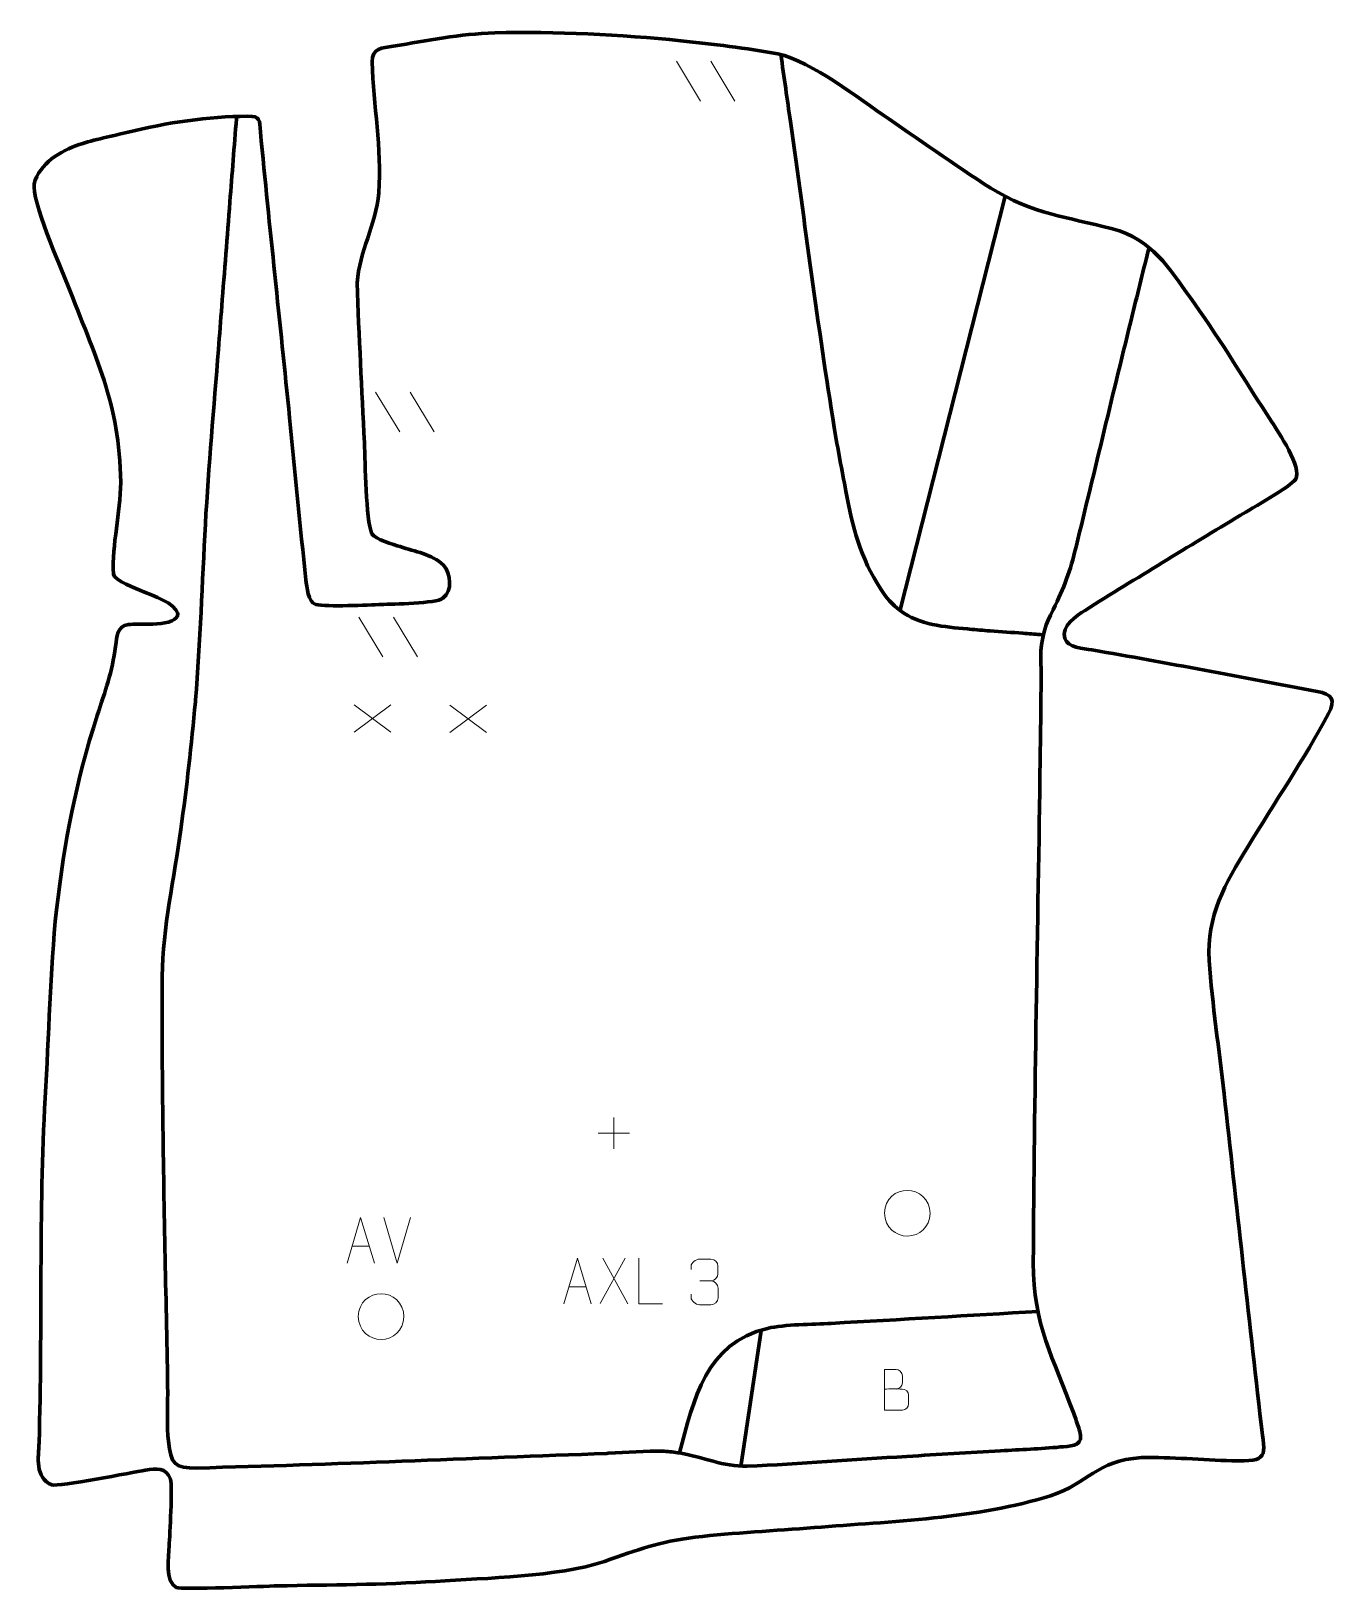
# Model space of a CAD drawing. Header units: millimetres. Extents: x 939 to 1657, y -53 to 804.
import ezdxf

# ---------------------------------------------------------------- set-up
doc = ezdxf.new("R2010")
doc.units = ezdxf.units.MM
doc.header["$MEASUREMENT"] = 0
doc.layers.add('layer 2', color=7, linetype='Continuous')
doc.layers.add('layer 3', color=7, linetype='Continuous')

msp = doc.modelspace()

# ---------------------------------------------------------------- linework, layer by layer
at = {"layer": 'layer 2', "color": 142, "lineweight": 158}
for points, knots in [([(1351.4844, 791.3093), (1352.3848, 785.0029), (1353.2851, 778.6965), (1354.1854, 772.3901), (1354.1854, 772.3901), (1355.0407, 766.399), (1355.8961, 760.4079), (1356.7513, 754.4169), (1356.7513, 754.4169), (1364.7354, 698.2968), (1371.7664, 642.053), (1380.8544, 586.0929), (1380.8544, 586.0929), (1382.7545, 574.4295), (1385.0951, 562.8318), (1387.249, 551.2125), (1387.249, 551.2125), (1390.925, 531.2641), (1395.2664, 514.6289), (1406.3857, 497.3343), (1406.3857, 497.3343), (1409.4656, 492.7242), (1412.6918, 488.9297), (1417.109, 485.5476), (1417.109, 485.5476), (1427.8166, 477.623), (1441.2238, 476.6451), (1454.0296, 475.4474), (1454.0296, 475.4474), (1454.0296, 475.4474), (1455.1579, 475.3423), (1455.1579, 475.3423), (1455.1579, 475.3423), (1458.9392, 474.9913), (1462.7241, 474.6969), (1466.5105, 474.4081), (1466.5105, 474.4081), (1472.5228, 473.9538), (1478.539, 473.5655), (1484.5513, 473.1049), (1484.5513, 473.1049), (1487.702, 472.8582), (1490.8528, 472.6111), (1494.0034, 472.3635), (1494.0034, 472.3635), (1494.0034, 472.3635), (1494.9486, 472.2891), (1494.9486, 472.2891)], [0, 0, 0, 0, 0.07692308, 0.07692308, 0.07692308, 0.07692308, 0.15384615, 0.15384615, 0.15384615, 0.15384615, 0.23076923, 0.23076923, 0.23076923, 0.23076923, 0.30769231, 0.30769231, 0.30769231, 0.30769231, 0.38461538, 0.38461538, 0.38461538, 0.38461538, 0.46153846, 0.46153846, 0.46153846, 0.46153846, 0.53846154, 0.53846154, 0.53846154, 0.53846154, 0.61538462, 0.61538462, 0.61538462, 0.61538462, 0.69230769, 0.69230769, 0.69230769, 0.69230769, 0.76923077, 0.76923077, 0.76923077, 0.76923077, 0.84615385, 0.84615385, 0.84615385, 0.84615385, 1, 1, 1, 1]), ([(1553.9381, 685.4957), (1550.887, 673.1197), (1547.8359, 660.7438), (1544.7848, 648.3678), (1544.7848, 648.3678), (1534.2893, 605.7972), (1524.1215, 563.1831), (1513.7616, 520.5868), (1513.7616, 520.5868), (1510.4956, 507.1581), (1507.2692, 498.4347), (1501.1522, 486.0477), (1501.1522, 486.0477), (1496.9424, 477.5658), (1495.3064, 472.8894), (1494.3973, 463.3719), (1494.3973, 463.3719), (1494.3393, 459.3694), (1494.5396, 455.2631), (1494.551, 451.2334), (1494.551, 451.2334), (1494.4927, 435.351), (1494.2273, 419.3245), (1494.0249, 403.4325), (1494.0249, 403.4325), (1492.7891, 311.3073), (1490.6806, 219.1819), (1490.2724, 127.0492), (1490.2724, 127.0492), (1490.1239, 92.9579), (1501.3307, 74.8253), (1512.5157, 44.2961), (1512.5157, 44.2961), (1513.4637, 41.665), (1514.3589, 39.0406), (1515.2159, 36.3786), (1515.2159, 36.3786), (1515.6389, 35.0516), (1516.0615, 33.7133), (1516.2786, 32.3347), (1516.2786, 32.3347), (1517.0216, 25.9905), (1509.7849, 26.3909), (1505.0041, 25.9273), (1505.0041, 25.9273), (1494.1299, 24.8594), (1483.1802, 24.4966), (1472.2737, 23.8595), (1472.2737, 23.8595), (1455.1063, 22.8271), (1437.9389, 21.7947), (1420.7714, 20.7623), (1420.7714, 20.7623), (1391.5457, 18.9887), (1362.19, 16.6128), (1332.9523, 15.4225), (1332.9523, 15.4225), (1319.8486, 14.8891), (1308.8432, 20.5646), (1295.8926, 22.6332), (1295.8926, 22.6332), (1293.015, 23.0928), (1290.2685, 23.3695), (1287.3626, 23.5585), (1287.3626, 23.5585), (1277.2092, 23.8688), (1266.8112, 22.9144), (1256.6544, 22.4476), (1256.6544, 22.4476), (1256.6544, 22.4476), (1255.9535, 22.417), (1255.9535, 22.417), (1255.9535, 22.417), (1180.8329, 19.6189), (1105.7326, 16.3696), (1030.5838, 14.3731), (1030.5838, 14.3731), (1018.4696, 14.0523), (1016.2326, 16.8116), (1014.8665, 29.0826), (1014.8665, 29.0826), (1013.9182, 37.6008), (1014.4776, 46.6916), (1014.5001, 55.2859), (1014.5001, 55.2859), (1014.3133, 80.1329), (1013.5799, 104.9748), (1013.0964, 129.8173), (1013.0964, 129.8173), (1012.1143, 181.1089), (1011.245, 232.4085), (1011.5252, 283.7115), (1011.5252, 283.7115), (1011.5252, 283.7115), (1011.5305, 284.6677), (1011.5305, 284.6677), (1011.5305, 284.6677), (1011.6867, 310.9106), (1018.1917, 339.0686), (1021.7558, 365.2838), (1021.7558, 365.2838), (1024.9318, 388.6438), (1027.6773, 412.0121), (1029.7104, 435.5013), (1029.7104, 435.5013), (1029.7104, 435.5013), (1029.7904, 436.4545), (1029.7904, 436.4545), (1029.7904, 436.4545), (1032.3644, 468.4678), (1033.4924, 500.8758), (1035.2248, 532.9749), (1035.2248, 532.9749), (1036.9812, 565.0619), (1039.9383, 597.0818), (1042.4045, 629.1198), (1042.4045, 629.1198), (1043.015, 637.0691), (1043.6337, 645.0178), (1044.2537, 652.9664), (1044.2537, 652.9664), (1045.7416, 672.0385), (1047.2295, 691.1106), (1048.7173, 710.1828), (1048.7173, 710.1828), (1049.9076, 725.4405), (1051.0979, 740.6982), (1052.2882, 755.9559), (1052.2882, 755.9559), (1052.2882, 755.9559), (1052.3626, 756.9095), (1052.3626, 756.9095)], [0, 0, 0, 0, 0.02941176, 0.02941176, 0.02941176, 0.02941176, 0.05882353, 0.05882353, 0.05882353, 0.05882353, 0.08823529, 0.08823529, 0.08823529, 0.08823529, 0.11764706, 0.11764706, 0.11764706, 0.11764706, 0.14705882, 0.14705882, 0.14705882, 0.14705882, 0.17647059, 0.17647059, 0.17647059, 0.17647059, 0.20588235, 0.20588235, 0.20588235, 0.20588235, 0.23529412, 0.23529412, 0.23529412, 0.23529412, 0.26470588, 0.26470588, 0.26470588, 0.26470588, 0.29411765, 0.29411765, 0.29411765, 0.29411765, 0.32352941, 0.32352941, 0.32352941, 0.32352941, 0.35294118, 0.35294118, 0.35294118, 0.35294118, 0.38235294, 0.38235294, 0.38235294, 0.38235294, 0.41176471, 0.41176471, 0.41176471, 0.41176471, 0.44117647, 0.44117647, 0.44117647, 0.44117647, 0.47058824, 0.47058824, 0.47058824, 0.47058824, 0.5, 0.5, 0.5, 0.5, 0.52941176, 0.52941176, 0.52941176, 0.52941176, 0.55882353, 0.55882353, 0.55882353, 0.55882353, 0.58823529, 0.58823529, 0.58823529, 0.58823529, 0.61764706, 0.61764706, 0.61764706, 0.61764706, 0.64705882, 0.64705882, 0.64705882, 0.64705882, 0.67647059, 0.67647059, 0.67647059, 0.67647059, 0.70588235, 0.70588235, 0.70588235, 0.70588235, 0.73529412, 0.73529412, 0.73529412, 0.73529412, 0.76470588, 0.76470588, 0.76470588, 0.76470588, 0.79411765, 0.79411765, 0.79411765, 0.79411765, 0.82352941, 0.82352941, 0.82352941, 0.82352941, 0.85294118, 0.85294118, 0.85294118, 0.85294118, 0.88235294, 0.88235294, 0.88235294, 0.88235294, 0.91176471, 0.91176471, 0.91176471, 0.91176471, 0.94117647, 0.94117647, 0.94117647, 0.94117647, 1, 1, 1, 1]), ([(1295.8856, 22.7108), (1303.5667, 51.9905), (1310.1064, 83.008), (1344.1791, 91.1141), (1344.1791, 91.1141), (1353.6194, 93.3601), (1369.016, 93.2788), (1379.2345, 93.8546), (1379.2345, 93.8546), (1417.1798, 95.9926), (1455.0928, 98.2026), (1493.0313, 100.4528)], [0, 0, 0, 0, 0.25, 0.25, 0.25, 0.25, 0.5, 0.5, 0.5, 0.5, 1, 1, 1, 1])]:
    msp.add_open_spline(points, degree=3, knots=knots, dxfattribs=at)
at = {"layer": 'layer 2', "color": 142, "lineweight": 9}
for points in [[(1294.1326, 787.525), (1294.1326, 787.525), (1307.3384, 765.5824), (1307.3384, 765.5824)], [(1294.1326, 787.525), (1294.1326, 787.525), (1307.3384, 765.5824), (1307.3384, 765.5824)], [(1313.0692, 787.525), (1313.0692, 787.525), (1326.2751, 765.5824), (1326.2751, 765.5824)], [(1313.0692, 787.525), (1313.0692, 787.525), (1326.2751, 765.5824), (1326.2751, 765.5824)], [(1128.8117, 605.6744), (1128.8117, 605.6744), (1142.0176, 583.7318), (1142.0176, 583.7318)], [(1128.8117, 605.6744), (1128.8117, 605.6744), (1142.0176, 583.7318), (1142.0176, 583.7318)], [(1147.7484, 605.6744), (1147.7484, 605.6744), (1160.9542, 583.7318), (1160.9542, 583.7318)], [(1147.7484, 605.6744), (1147.7484, 605.6744), (1160.9542, 583.7318), (1160.9542, 583.7318)], [(1119.6075, 482.017), (1119.6075, 482.017), (1132.8133, 460.0744), (1132.8133, 460.0744)], [(1119.6075, 482.017), (1119.6075, 482.017), (1132.8133, 460.0744), (1132.8133, 460.0744)], [(1138.5441, 482.017), (1138.5441, 482.017), (1151.7499, 460.0744), (1151.7499, 460.0744)], [(1138.5441, 482.017), (1138.5441, 482.017), (1151.7499, 460.0744), (1151.7499, 460.0744)], [(1127.0682, 426.2813), (1127.0682, 426.2813), (1117.0334, 433.8074), (1117.0334, 433.8074)], [(1137.1031, 433.8074), (1137.1031, 433.8074), (1127.0683, 426.2813), (1127.0683, 426.2813)], [(1179.6077, 426.083), (1179.6077, 426.083), (1169.5729, 433.6091), (1169.5729, 433.6091)], [(1189.6426, 433.6091), (1189.6426, 433.6091), (1179.6078, 426.083), (1179.6078, 426.083)], [(1127.0682, 426.2813), (1127.0682, 426.2813), (1117.0334, 418.7551), (1117.0334, 418.7551)], [(1137.1031, 418.7551), (1137.1031, 418.7551), (1127.0683, 426.2813), (1127.0683, 426.2813)], [(1179.6077, 426.083), (1179.6077, 426.083), (1169.5729, 418.5568), (1169.5729, 418.5568)], [(1189.6426, 418.5568), (1189.6426, 418.5568), (1179.6078, 426.083), (1179.6078, 426.083)], [(1259.7058, 206.978), (1259.7058, 206.978), (1259.7058, 189.7654), (1259.7058, 189.7654)], [(1251.0995, 198.3717), (1251.0995, 198.3717), (1268.3122, 198.3717), (1268.3122, 198.3717)], [(1140.626, 126.9409), (1140.626, 126.9409), (1133.2787, 151.9815), (1133.2787, 151.9815)], [(1147.9734, 151.9815), (1147.9734, 151.9815), (1140.6261, 126.9409), (1140.6261, 126.9409)], [(1115.9032, 136.2298), (1115.9032, 136.2298), (1125.432, 136.2298), (1125.432, 136.2298)], [(1265.9921, 129.678), (1265.9921, 129.678), (1252.2036, 104.6954), (1252.2036, 104.6954)], [(1253.6633, 129.678), (1253.6633, 129.678), (1267.4518, 104.6375), (1267.4518, 104.6375)], [(1234.9936, 113.9191), (1234.9936, 113.9191), (1244.5224, 113.9191), (1244.5224, 113.9191)], [(1306.8929, 117.1577), (1306.8929, 117.1577), (1313.111, 117.1577), (1313.111, 117.1577)]]:
    msp.add_open_spline(points, degree=3, dxfattribs=at)
at = {"layer": 'layer 2', "color": 142, "lineweight": 158}
for points in [[(1474.7041, 713.2222), (1474.7041, 713.2222), (1416.8897, 485.2107), (1416.8897, 485.2107)], [(1340.778, 89.9568), (1340.778, 89.9568), (1329.4934, 15.2732), (1329.4934, 15.2732)]]:
    msp.add_open_spline(points, degree=3, dxfattribs=at)
at = {"layer": 'layer 2', "color": 142, "lineweight": 9}
for points, knots in [([(1408.5002, 154.5155), (1408.5847, 162.4483), (1414.8851, 167.0428), (1421.0438, 166.927), (1421.0438, 166.927), (1427.2025, 167.0428), (1433.5029, 162.1886), (1433.5873, 154.2559), (1433.5873, 154.2559), (1433.145, 146.6947), (1427.8387, 141.8796), (1421.0438, 141.8444), (1421.0438, 141.8444), (1414.8851, 141.7286), (1408.5847, 146.5828), (1408.5002, 154.5155)], [0, 0, 0, 0, 0.2, 0.2, 0.2, 0.2, 0.4, 0.4, 0.4, 0.4, 0.6, 0.6, 0.6, 0.6, 1, 1, 1, 1]), ([(1113.1711, 126.9482), (1113.1711, 126.9482), (1120.5678, 151.9887), (1120.5678, 151.9887), (1120.5678, 151.9887), (1120.5678, 151.9887), (1128.1641, 126.9482), (1128.1641, 126.9482)], [0, 0, 0, 0, 0.33333333, 0.33333333, 0.33333333, 0.33333333, 1, 1, 1, 1]), ([(1232.2615, 104.6375), (1232.2615, 104.6375), (1239.6582, 129.678), (1239.6582, 129.678), (1239.6582, 129.678), (1239.6582, 129.678), (1247.2545, 104.6375), (1247.2545, 104.6375)], [0, 0, 0, 0, 0.33333333, 0.33333333, 0.33333333, 0.33333333, 1, 1, 1, 1]), ([(1286.3946, 104.6374), (1286.3946, 104.6374), (1273.4003, 104.6374), (1273.4003, 104.6374), (1273.4003, 104.6374), (1273.4003, 104.6374), (1273.4003, 129.6779), (1273.4003, 129.6779)], [0, 0, 0, 0, 0.33333333, 0.33333333, 0.33333333, 0.33333333, 1, 1, 1, 1]), ([(1302.1669, 123.4246), (1302.1669, 123.4246), (1302.1669, 125.2883), (1302.1669, 125.2883), (1302.1669, 125.2883), (1302.1525, 127.0363), (1304.8263, 129.1618), (1306.8925, 129.139), (1306.8925, 129.139), (1308.9638, 129.139), (1311.0351, 129.139), (1313.106, 129.139), (1313.106, 129.139), (1315.3081, 129.1479), (1316.912, 127.2946), (1316.9565, 125.3759), (1316.9565, 125.3759), (1316.9561, 123.9357), (1316.9561, 122.4956), (1316.9565, 121.0551), (1316.9565, 121.0551), (1316.9077, 119.3959), (1315.2996, 117.1581), (1313.0936, 117.1681), (1313.0936, 117.1681), (1315.305, 117.1569), (1316.9186, 115.3474), (1316.9728, 113.2807), (1316.9728, 113.2807), (1316.9724, 111.4898), (1316.9724, 109.6988), (1316.9728, 107.9075), (1316.9728, 107.9075), (1316.9829, 105.8389), (1314.9209, 104.0697), (1313.0936, 104.0778), (1313.0936, 104.0778), (1311.0211, 104.0782), (1308.9487, 104.0782), (1306.8759, 104.0778), (1306.8759, 104.0778), (1304.6997, 104.0894), (1302.1599, 106.498), (1302.1413, 107.9648), (1302.1413, 107.9648), (1302.1413, 107.9648), (1302.1413, 109.8801), (1302.1413, 109.8801)], [0, 0, 0, 0, 0.07692308, 0.07692308, 0.07692308, 0.07692308, 0.15384615, 0.15384615, 0.15384615, 0.15384615, 0.23076923, 0.23076923, 0.23076923, 0.23076923, 0.30769231, 0.30769231, 0.30769231, 0.30769231, 0.38461538, 0.38461538, 0.38461538, 0.38461538, 0.46153846, 0.46153846, 0.46153846, 0.46153846, 0.53846154, 0.53846154, 0.53846154, 0.53846154, 0.61538462, 0.61538462, 0.61538462, 0.61538462, 0.69230769, 0.69230769, 0.69230769, 0.69230769, 0.76923077, 0.76923077, 0.76923077, 0.76923077, 0.84615385, 0.84615385, 0.84615385, 0.84615385, 1, 1, 1, 1]), ([(1119.2766, 97.6974), (1119.3611, 105.6302), (1125.6615, 110.2247), (1131.8202, 110.1088), (1131.8202, 110.1088), (1137.9789, 110.2247), (1144.2793, 105.3705), (1144.3638, 97.4377), (1144.3638, 97.4377), (1143.9215, 89.8765), (1138.6151, 85.0614), (1131.8202, 85.0263), (1131.8202, 85.0263), (1125.6615, 84.9104), (1119.3611, 89.7646), (1119.2766, 97.6974)], [0, 0, 0, 0, 0.2, 0.2, 0.2, 0.2, 0.4, 0.4, 0.4, 0.4, 0.6, 0.6, 0.6, 0.6, 1, 1, 1, 1]), ([(1408.4334, 57.7948), (1411.7038, 57.7951), (1414.9745, 57.7951), (1418.2455, 57.7948), (1418.2455, 57.7948), (1420.021, 57.7793), (1421.75, 56.2188), (1421.75, 54.3766), (1421.75, 54.3766), (1421.7496, 53.3623), (1421.7496, 50.6215), (1421.75, 49.6068), (1421.75, 49.6068), (1421.7658, 47.9369), (1420.3797, 46.1269), (1418.2932, 46.1421), (1418.2932, 46.1421), (1415.0218, 46.1424), (1411.7507, 46.1424), (1408.48, 46.1421), (1408.48, 46.1421), (1408.48, 53.6185), (1408.48, 61.0946), (1408.48, 68.5703), (1408.48, 68.5703), (1410.6135, 68.5703), (1412.7474, 68.5703), (1414.8813, 68.5703), (1414.8813, 68.5703), (1416.392, 68.5862), (1418.2766, 66.869), (1418.2925, 65.1052), (1418.2925, 65.1052), (1418.2921, 63.2481), (1418.2921, 63.1169), (1418.2925, 61.2596), (1418.2925, 61.2596), (1418.308, 59.4026), (1416.6412, 57.7793), (1414.8347, 57.7948)], [0, 0, 0, 0, 0.09090909, 0.09090909, 0.09090909, 0.09090909, 0.18181818, 0.18181818, 0.18181818, 0.18181818, 0.27272727, 0.27272727, 0.27272727, 0.27272727, 0.36363636, 0.36363636, 0.36363636, 0.36363636, 0.45454545, 0.45454545, 0.45454545, 0.45454545, 0.54545455, 0.54545455, 0.54545455, 0.54545455, 0.63636364, 0.63636364, 0.63636364, 0.63636364, 0.72727273, 0.72727273, 0.72727273, 0.72727273, 0.81818182, 0.81818182, 0.81818182, 0.81818182, 1, 1, 1, 1])]:
    msp.add_open_spline(points, degree=3, knots=knots, dxfattribs=at)
at = {"layer": 'layer 3', "color": 242, "lineweight": 158}
msp.add_open_spline([(1194.3248, 803.0775), (1227.5495, 803.9677), (1263.5106, 802.0216), (1296.6048, 798.7049), (1296.6048, 798.7049), (1314.1061, 796.85), (1332.5355, 794.6788), (1349.8313, 791.5462), (1349.8313, 791.5462), (1369.0229, 787.0194), (1393.9595, 767.1453), (1410.8124, 755.7866), (1410.8124, 755.7866), (1430.4243, 742.4994), (1450.5558, 727.6385), (1470.714, 715.447), (1470.714, 715.447), (1494.7002, 702.0647), (1512.644, 701.4708), (1537.6244, 694.1579), (1537.6244, 694.1579), (1557.9331, 687.09), (1566.9269, 670.7604), (1578.822, 654.2837), (1578.822, 654.2837), (1593.7106, 633.5152), (1607.1358, 610.8653), (1621.1973, 589.3949), (1621.1973, 589.3949), (1624.9017, 583.769), (1638.2969, 563.997), (1634.4817, 557.7434), (1634.4817, 557.7434), (1631.5244, 553.7015), (1610.1885, 541.654), (1604.086, 537.9625), (1604.086, 537.9625), (1575.5963, 520.7233), (1546.9757, 503.3987), (1518.7767, 485.699), (1518.7767, 485.699), (1513.9514, 482.6704), (1505.5281, 477.0093), (1507.5513, 470.2273), (1507.5513, 470.2273), (1509.0189, 465.3071), (1517.9863, 464.6903), (1522.4982, 463.9295), (1522.4982, 463.9295), (1563.7626, 456.9151), (1605.0593, 448.7861), (1646.2478, 441.176), (1646.2478, 441.176), (1654.4791, 439.6551), (1656.5275, 436.6619), (1652.5445, 428.9815), (1652.5445, 428.9815), (1639.0338, 403.7716), (1622.9157, 380.0886), (1608.0925, 355.6591), (1608.0925, 355.6591), (1595.7997, 335.3437), (1585.3588, 317.9139), (1586.9221, 293.2394), (1586.9221, 293.2394), (1588.5959, 269.0019), (1592.4183, 244.2069), (1595.1246, 219.9543), (1595.1246, 219.9543), (1601.8843, 159.4863), (1608.5338, 98.9694), (1615.4284, 38.5208), (1615.4284, 38.5208), (1617.7977, 20.3671), (1619.8786, 17.7583), (1599.4375, 18.3407), (1599.4375, 18.3407), (1583.0427, 18.8888), (1566.112, 20.3282), (1549.7817, 20.1618), (1549.7817, 20.1618), (1524.3386, 18.2772), (1520.9995, 6.1572), (1499.767, -0.85), (1499.767, -0.85), (1459.9778, -13.4362), (1411.5926, -15.0028), (1369.8533, -18.3515), (1369.8533, -18.3515), (1348.251, -20.0714), (1325.7774, -21.1986), (1304.3364, -23.6666), (1304.3364, -23.6666), (1284.3601, -26.2196), (1273.1579, -30.4003), (1254.5568, -37.02), (1254.5568, -37.02), (1228.0018, -45.5474), (1189.9811, -46.0156), (1161.6619, -47.9136), (1161.6619, -47.9136), (1132.7964, -49.8482), (1103.7578, -49.7544), (1074.8391, -50.396), (1074.8391, -50.396), (1067.4963, -50.6047), (1022.2018, -52.5664), (1019.2607, -51.2632), (1019.2607, -51.2632), (1012.9704, -48.4759), (1015.0269, -34.2118), (1015.3199, -28.3911), (1015.3199, -28.3911), (1015.6418, -21.8729), (1017.2485, 3.5939), (1016.0253, 8.2278), (1016.0253, 8.2278), (1013.8208, 14.7388), (1008.0782, 14.2162), (1002.3068, 13.2252), (1002.3068, 13.2252), (994.8668, 11.9233), (954.61, 4.0096), (950.7473, 5.056), (950.7473, 5.056), (941.4274, 9.3831), (943.4934, 19.8686), (943.8037, 28.4423), (943.8037, 28.4423), (945.8067, 91.714), (943.4708, 154.384), (947.2124, 217.7607), (947.2124, 217.7607), (949.1805, 251.9777), (949.8826, 286.9936), (953.3801, 321.025), (953.3801, 321.025), (957.9942, 359.5243), (963.8511, 390.9217), (975.8267, 427.9451), (975.8267, 427.9451), (980.1339, 441.1322), (984.0601, 451.9689), (985.8574, 465.9105), (985.8574, 465.9105), (986.5947, 471.3363), (986.6596, 477.1645), (992.9163, 477.9283), (992.9163, 477.9283), (998.2501, 478.4438), (1020.3841, 476.3486), (1020.1093, 483.9016), (1020.1093, 483.9016), (1018.4134, 489.8496), (1006.2627, 493.7321), (1000.8596, 496.1278), (1000.8596, 496.1278), (997.5523, 497.5339), (985.1066, 502.0003), (984.681, 505.6057), (984.681, 505.6057), (983.869, 522.1196), (988.5388, 538.9825), (988.6796, 556.0328), (988.6796, 556.0328), (988.069, 599.8558), (974.6627, 625.1204), (959.4843, 664.692), (959.4843, 664.692), (955.4133, 675.0207), (939.4801, 711.2951), (941.178, 720.1204), (941.178, 720.1204), (943.7307, 731.1181), (955.8461, 738.2983), (965.8121, 741.6246), (965.8121, 741.6246), (974.1021, 744.3914), (984.1016, 746.3611), (992.7391, 748.4766), (992.7391, 748.4766), (1013.9265, 753.6657), (1036.7059, 757.1912), (1058.5422, 757.2107), (1058.5422, 757.2107), (1065.8679, 757.1957), (1064.7851, 755.3397), (1065.4476, 748.5328), (1065.4476, 748.5328), (1070.5583, 696.1957), (1076.2311, 643.8536), (1081.4975, 591.5138), (1081.4975, 591.5138), (1084.4805, 561.8551), (1087.2461, 532.0667), (1090.5149, 502.4492), (1090.5149, 502.4492), (1090.9183, 498.7942), (1091.722, 490.0395), (1095.9794, 488.9036), (1095.9794, 488.9036), (1101.9412, 487.6253), (1124.5982, 488.4966), (1132.0538, 488.9314), (1132.0538, 488.9314), (1138.069, 489.1987), (1162.131, 489.4195), (1165.7901, 492.3472), (1165.7901, 492.3472), (1171.0702, 496.5716), (1170.2672, 505.6332), (1166.0647, 510.6046), (1166.0647, 510.6046), (1159.3901, 516.6911), (1150.5111, 517.8974), (1142.2348, 520.7055), (1142.2348, 520.7055), (1138.7666, 521.8517), (1128.3936, 524.6754), (1126.779, 527.7372), (1126.779, 527.7372), (1123.3076, 535.8242), (1123.1234, 566.7946), (1122.6308, 577.7302), (1122.6308, 577.7302), (1121.3059, 606.9927), (1119.5596, 636.3348), (1118.6377, 665.602), (1118.6377, 665.602), (1119.7782, 683.4505), (1129.034, 697.0642), (1130.4865, 715.2164), (1130.4865, 715.2164), (1132.3751, 740.1298), (1127.4878, 762.6895), (1126.943, 787.1065), (1126.943, 787.1065), (1126.7693, 794.8946), (1132.2999, 794.6439), (1138.4777, 795.6718), (1138.4777, 795.6718), (1157.7562, 798.88), (1174.5587, 802.3844), (1194.3248, 803.0775)], degree=3, knots=[0, 0, 0, 0, 0.01612903, 0.01612903, 0.01612903, 0.01612903, 0.03225806, 0.03225806, 0.03225806, 0.03225806, 0.0483871, 0.0483871, 0.0483871, 0.0483871, 0.06451613, 0.06451613, 0.06451613, 0.06451613, 0.08064516, 0.08064516, 0.08064516, 0.08064516, 0.09677419, 0.09677419, 0.09677419, 0.09677419, 0.11290323, 0.11290323, 0.11290323, 0.11290323, 0.12903226, 0.12903226, 0.12903226, 0.12903226, 0.14516129, 0.14516129, 0.14516129, 0.14516129, 0.16129032, 0.16129032, 0.16129032, 0.16129032, 0.17741935, 0.17741935, 0.17741935, 0.17741935, 0.19354839, 0.19354839, 0.19354839, 0.19354839, 0.20967742, 0.20967742, 0.20967742, 0.20967742, 0.22580645, 0.22580645, 0.22580645, 0.22580645, 0.24193548, 0.24193548, 0.24193548, 0.24193548, 0.25806452, 0.25806452, 0.25806452, 0.25806452, 0.27419355, 0.27419355, 0.27419355, 0.27419355, 0.29032258, 0.29032258, 0.29032258, 0.29032258, 0.30645161, 0.30645161, 0.30645161, 0.30645161, 0.32258065, 0.32258065, 0.32258065, 0.32258065, 0.33870968, 0.33870968, 0.33870968, 0.33870968, 0.35483871, 0.35483871, 0.35483871, 0.35483871, 0.37096774, 0.37096774, 0.37096774, 0.37096774, 0.38709677, 0.38709677, 0.38709677, 0.38709677, 0.40322581, 0.40322581, 0.40322581, 0.40322581, 0.41935484, 0.41935484, 0.41935484, 0.41935484, 0.43548387, 0.43548387, 0.43548387, 0.43548387, 0.4516129, 0.4516129, 0.4516129, 0.4516129, 0.46774194, 0.46774194, 0.46774194, 0.46774194, 0.48387097, 0.48387097, 0.48387097, 0.48387097, 0.5, 0.5, 0.5, 0.5, 0.51612903, 0.51612903, 0.51612903, 0.51612903, 0.53225806, 0.53225806, 0.53225806, 0.53225806, 0.5483871, 0.5483871, 0.5483871, 0.5483871, 0.56451613, 0.56451613, 0.56451613, 0.56451613, 0.58064516, 0.58064516, 0.58064516, 0.58064516, 0.59677419, 0.59677419, 0.59677419, 0.59677419, 0.61290323, 0.61290323, 0.61290323, 0.61290323, 0.62903226, 0.62903226, 0.62903226, 0.62903226, 0.64516129, 0.64516129, 0.64516129, 0.64516129, 0.66129032, 0.66129032, 0.66129032, 0.66129032, 0.67741935, 0.67741935, 0.67741935, 0.67741935, 0.69354839, 0.69354839, 0.69354839, 0.69354839, 0.70967742, 0.70967742, 0.70967742, 0.70967742, 0.72580645, 0.72580645, 0.72580645, 0.72580645, 0.74193548, 0.74193548, 0.74193548, 0.74193548, 0.75806452, 0.75806452, 0.75806452, 0.75806452, 0.77419355, 0.77419355, 0.77419355, 0.77419355, 0.79032258, 0.79032258, 0.79032258, 0.79032258, 0.80645161, 0.80645161, 0.80645161, 0.80645161, 0.82258065, 0.82258065, 0.82258065, 0.82258065, 0.83870968, 0.83870968, 0.83870968, 0.83870968, 0.85483871, 0.85483871, 0.85483871, 0.85483871, 0.87096774, 0.87096774, 0.87096774, 0.87096774, 0.88709677, 0.88709677, 0.88709677, 0.88709677, 0.90322581, 0.90322581, 0.90322581, 0.90322581, 0.91935484, 0.91935484, 0.91935484, 0.91935484, 0.93548387, 0.93548387, 0.93548387, 0.93548387, 0.9516129, 0.9516129, 0.9516129, 0.9516129, 0.96774194, 0.96774194, 0.96774194, 0.96774194, 1, 1, 1, 1], dxfattribs=at)

doc.saveas('drawing.dxf')
